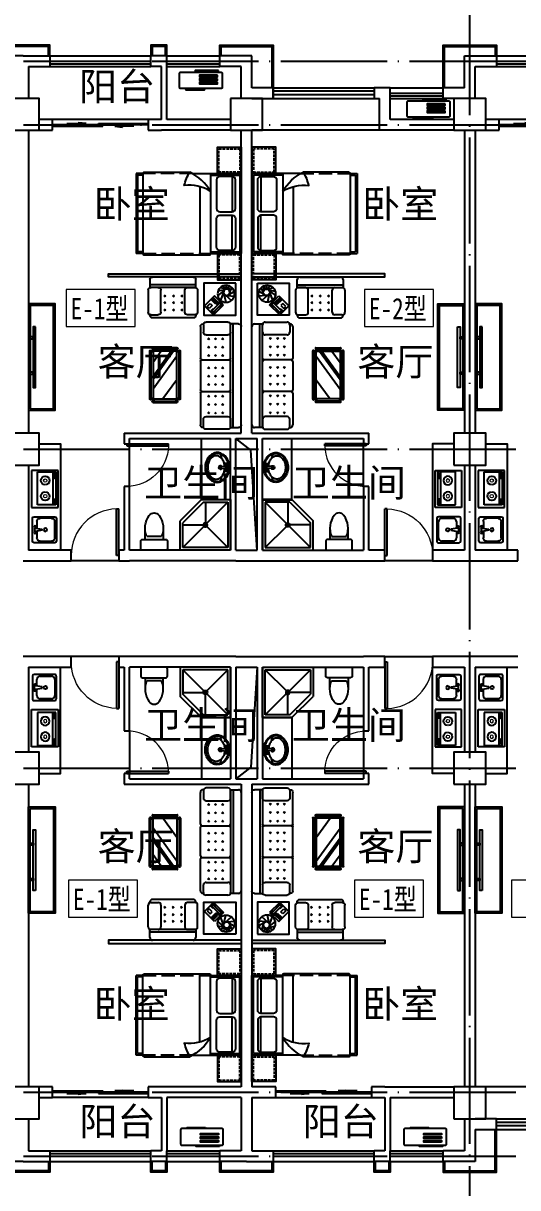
# Model space of a CAD drawing. Extents: x 122060 to 300410, y -425997 to -174060.
# Drawn here: x 218598 to 227898, y -340097 to -318188 of the extents above; entities that cross this region are included whole.
import ezdxf

# ---------------------------------------------------------------- set-up
doc = ezdxf.new("R2010")
doc.units = 0
doc.header["$LTSCALE"] = 1000
doc.header["$MEASUREMENT"] = 0
doc.linetypes.add('DASH', pattern=[0.35, 0.25, -0.1])
doc.linetypes.add('DOTE', pattern=[2.42, 2, -0.2, 0.02, -0.2])
doc.layers.get('0').update_dxf_attribs({"linetype": 'CONTINUOUS'})
for name, color, linetype in [('BALCONY', 6, 'CONTINUOUS'), ('DOTE', 1, 'CONTINUOUS'), ('WALL', 255, 'CONTINUOUS'), ('WINDOW', 4, 'CONTINUOUS'), ('WR-COLUMN', 255, 'CONTINUOUS'), ('WR-WALL', 255, 'CONTINUOUS'), ('厨卫', 8, 'CONTINUOUS'), ('家具', 8, 'CONTINUOUS'), ('平面看线', 8, 'CONTINUOUS'), ('石材', 41, 'CONTINUOUS'), ('空调', 8, 'CONTINUOUS')]:
    doc.layers.add(name, color=color, linetype=linetype)
doc.layers.add('PUB_TEXT', color=7, linetype='CONTINUOUS', lineweight=0)
doc.styles.add('dim_font', font='SIMPLEX.shx', dxfattribs={"width": 0.8})
doc.styles.add('宋体', font='SimSun.ttf')
doc.styles.add('黑体', font='SIMHEI.TTF', dxfattribs={"width": 0.8})

# ---------------------------------------------------------------- blocks, each defined once
blk = doc.blocks.new('dgfgf')
at = {"layer": '家具'}
blk.add_lwpolyline([(7597, -62676), (7147, -62676), (7147, -63176), (7597, -63176), (7597, -62676), (7517, -62676)], dxfattribs=at)
at = {"layer": '家具', "color": 251, "linetype": 'DASH', "ltscale": 0.2}
blk.add_lwpolyline([(7567, -62706), (7177, -62706), (7177, -63146), (7567, -63146)], close=True, dxfattribs=at)
blk = doc.blocks.new('A$C72813290')
at = {"layer": '家具'}
for p, q in [((579, 2000), (0, 2000)), ((0, 500), (0, 2000)), ((579, 500), (579, 2010)), ((1830, 2030), (599, 2030)), ((779, 753), (779, 2030)), ((1850, 500), (1850, 2000)), ((1850, 2000), (1980, 2000)), ((1980, 500), (1980, 2000)), ((30, 530), (30, 1970)), ((579, 1970), (30, 1970)), ((170, 1945), (170, 1283)), ((1850, 1970), (1950, 1970)), ((1950, 530), (1950, 1970)), ((170, 555), (170, 1217)), ((912, 500), (0, 500)), ((579, 530), (30, 530)), ((1830, 470), (967, 470)), ((1850, 530), (1950, 530)), ((1850, 500), (1980, 500))]:
    blk.add_line(p, q, dxfattribs=at)
at = {"layer": '家具', "linetype": 'DASH'}
for p, q in [((1850, 2000), (579, 2000)), ((912, 500), (1850, 500))]:
    blk.add_line(p, q, dxfattribs=at)
at = {"layer": '家具'}
for points in [[(170, 1945), (405, 1945, -0.414214), (465, 1885), (465, 1343, -0.414214), (405, 1283), (170, 1283, -0.414214), (110, 1343), (110, 1885, -0.414214)], [(170, 555), (405, 555, 0.414214), (465, 615), (465, 1157, 0.414214), (405, 1217), (170, 1217, 0.414214), (110, 1157), (110, 615, 0.414214)]]:
    blk.add_lwpolyline(points, format="xyb", close=True, dxfattribs=at)
blk.add_lwpolyline([(579, 833, 0.180302), (1071, 725, -0.088637), (967, 470, 28871.271551)], format="xyb", dxfattribs=at)
for centre, radius, start, end in [((599, 2010), 20, 90, 180), ((1819, 2001), 30.7, 357.6884, 69.6917), ((1392, 1313), 944, 210.6075, 243.2773), ((1819, 499), 30.7, 290.3566, 2.3152)]:
    blk.add_arc(centre, radius, start, end, dxfattribs=at)
blk.add_blockref('dgfgf', (-7147, 65176), dxfattribs=at)
at = {"layer": '家具', "xscale": -1, "rotation": 180}
blk.add_blockref('dgfgf', (-7147, -62676), dxfattribs=at)
blk = doc.blocks.new('asfdgdfhfgj')
at = {"layer": '家具'}
for p, q in [((253, 470), (-697, 470)), ((-697, 470), (-697, -80)), ((253, -480), (253, 470)), ((203, 420), (-647, 420)), ((-647, 420), (-647, -42)), ((-647, 420), (203, -430)), ((203, 420), (-196, 22)), ((203, -430), (203, 420)), ((-222, -5), (-222, 20)), ((-297, -480), (-697, -80)), ((-647, -5), (-260, -5)), ((-260, -430), (-647, -42)), ((-247, -5), (-222, -5)), ((-222, -5), (-197, -5)), ((-222, -30), (-222, -5)), ((-222, -430), (-222, -42)), ((-260, -430), (203, -430)), ((-297, -480), (253, -480))]:
    blk.add_line(p, q, dxfattribs=at)
for radius in [37.5, 25]:
    blk.add_circle((-222, -5), radius, dxfattribs=at)
blk = doc.blocks.new('asfdfgfhfg')
at = {"layer": '家具'}
for p, q in [((-4, 1795), (759, 1795)), ((-87, 1545), (-87, 1134)), ((-54, 1595), (-54, 1745)), ((-54, 1645), (809, 1645)), ((-54, 1595), (809, 1595)), ((102, 1595), (-37, 1595)), ((152, 1134), (152, 1545)), ((602, 1134), (602, 1545)), ((652, 1595), (792, 1595)), ((809, 1745), (809, 1592)), ((842, 1545), (842, 1134)), ((-575, 1274), (-405, 1443)), ((-504, 1326), (-551, 1278)), ((-462, 1283), (-504, 1326)), ((-452, 1283), (-499, 1330)), ((-386, 1406), (-471, 1321)), ((-471, 1321), (-433, 1283)), ((-452, 1302), (-367, 1387)), ((-433, 1283), (-348, 1368)), ((-405, 1443), (-216, 1255)), ((-348, 1368), (-386, 1406)), ((198, 1453), (229, 1423)), ((229, 1453), (198, 1423)), ((198, 1326), (229, 1296)), ((229, 1326), (198, 1296)), ((356, 1453), (386, 1423)), ((386, 1453), (356, 1423)), ((356, 1326), (386, 1296)), ((386, 1326), (356, 1296)), ((514, 1453), (544, 1423)), ((544, 1453), (514, 1423)), ((514, 1326), (544, 1296)), ((544, 1326), (514, 1296)), ((-386, 1085), (-575, 1274)), ((-556, 1274), (-509, 1227)), ((-551, 1278), (-509, 1236)), ((-532, 1278), (-504, 1307)), ((-532, 1278), (-381, 1128)), ((-509, 1236), (-499, 1245)), ((-509, 1227), (-495, 1241)), ((-353, 1156), (-504, 1307)), ((-471, 1274), (-462, 1283)), ((-466, 1269), (-452, 1283)), ((-424, 1151), (-414, 1161)), ((-381, 1109), (-424, 1151)), ((-216, 1255), (-386, 1085)), ((-386, 1189), (-377, 1198)), ((-334, 1156), (-381, 1109)), ((-381, 1128), (-353, 1156)), ((-377, 1198), (-334, 1156)), ((-325, 1297), (-363, 1260)), ((-363, 1260), (-306, 1203)), ((-268, 1241), (-325, 1297)), ((-306, 1203), (-268, 1241)), ((198, 1189), (229, 1159)), ((229, 1189), (198, 1159)), ((386, 1189), (356, 1159)), ((356, 1189), (386, 1159)), ((514, 1189), (544, 1159)), ((544, 1189), (514, 1159)), ((-859, 912), (-706, 912)), ((-759, -1038), (-759, 912)), ((-709, -1038), (-709, 912)), ((-709, 755), (-709, 896)), ((-659, 946), (-247, 946)), ((-197, 912), (-189, 912)), ((-197, 896), (-197, 755)), ((-54, 1084), (-54, 1075)), ((-37, 1084), (102, 1084)), ((-4, 1025), (759, 1025)), ((792, 1084), (652, 1084)), ((809, 1084), (809, 1075)), ((-909, -988), (-909, 862)), ((-247, 705), (-659, 705)), ((-139, 862), (-139, 264)), ((-546, 651), (-576, 620)), ((-546, 620), (-576, 651)), ((-546, 463), (-576, 493)), ((-546, 493), (-576, 463)), ((-409, 651), (-439, 620)), ((-409, 620), (-439, 651)), ((-409, 493), (-439, 463)), ((-409, 463), (-439, 493)), ((-282, 651), (-312, 620)), ((-282, 620), (-312, 651)), ((-282, 493), (-312, 463)), ((-282, 463), (-312, 493)), ((261, 368), (333, 440)), ((261, 396), (305, 440)), ((287, 455), (287, 450)), ((297, 465), (756, 465)), ((297, 440), (756, 440)), ((791, 368), (719, 440)), ((791, 396), (747, 440)), ((766, 455), (766, 450)), ((-169, 235), (-679, 235)), ((-546, 335), (-576, 305)), ((-546, 305), (-576, 335)), ((-409, 335), (-439, 305)), ((-409, 305), (-439, 335)), ((-282, 335), (-312, 305)), ((-282, 305), (-312, 335)), ((236, -505), (236, 404)), ((246, 414), (251, 414)), ((261, -505), (261, 404)), ((301, 305), (751, -315)), ((364, 400), (751, -134)), ((407, 400), (751, -75)), ((595, 400), (751, 185)), ((791, 404), (791, -505)), ((806, 414), (801, 414)), ((816, 404), (816, -505)), ((-546, 75), (-576, 105)), ((-546, 105), (-576, 75)), ((-409, 75), (-439, 105)), ((-409, 105), (-439, 75)), ((-282, 75), (-312, 105)), ((-282, 105), (-312, 75)), ((-139, 206), (-139, -332)), ((-546, -52), (-576, -82)), ((-546, -82), (-576, -52)), ((-546, -240), (-576, -210)), ((-546, -210), (-576, -240)), ((-409, -82), (-439, -52)), ((-409, -52), (-439, -82)), ((-409, -240), (-439, -210)), ((-409, -210), (-439, -240)), ((-282, -82), (-312, -52)), ((-282, -52), (-312, -82)), ((-282, -240), (-312, -210)), ((-282, -210), (-312, -240)), ((301, -138), (565, -500)), ((-169, -361), (-679, -361)), ((-546, -431), (-576, -461)), ((-546, -461), (-576, -431)), ((-409, -431), (-439, -461)), ((-409, -461), (-439, -431)), ((-282, -431), (-312, -461)), ((-282, -461), (-312, -431)), ((-139, -390), (-139, -988)), ((-546, -619), (-576, -588)), ((-546, -588), (-576, -619)), ((-409, -588), (-439, -619)), ((-409, -619), (-439, -588)), ((-282, -588), (-312, -619)), ((-282, -619), (-312, -588)), ((246, -515), (251, -515)), ((261, -468), (333, -540)), ((261, -496), (305, -540)), ((287, -555), (287, -550)), ((756, -540), (297, -540)), ((756, -565), (297, -565)), ((791, -468), (719, -540)), ((791, -496), (747, -540)), ((766, -555), (766, -550)), ((806, -515), (801, -515)), ((-247, -831), (-659, -831)), ((-546, -746), (-576, -776)), ((-546, -776), (-576, -746)), ((-409, -746), (-439, -776)), ((-409, -776), (-439, -746)), ((-282, -746), (-312, -776)), ((-282, -776), (-312, -746)), ((-709, -1038), (-859, -1038)), ((-709, -881), (-709, -1021)), ((-659, -1071), (-247, -1071)), ((-197, -1021), (-197, -881)), ((-197, -1038), (-189, -1038))]:
    blk.add_line(p, q, dxfattribs=at)
at = {"layer": '家具', "color": 6}
for p, q in [((-694, 1502), (-729, 1600)), ((-683, 1543), (-673, 1632)), ((-651, 1566), (-616, 1640)), ((-632, 1568), (-564, 1629)), ((-611, 1564), (-511, 1595)), ((-598, 1556), (-471, 1530)), ((-677, 1466), (-777, 1525)), ((-649, 1450), (-776, 1433)), ((-609, 1454), (-722, 1355)), ((-583, 1478), (-618, 1320)), ((-581, 1533), (-467, 1445)), ((-575, 1501), (-521, 1357))]:
    blk.add_line(p, q, dxfattribs=at)
at = {"layer": '家具'}
for points in [[(-805, 1679), (-205, 1679), (-205, 1079), (-805, 1079)], [(301, 400), (751, 400), (751, -500), (301, -500)]]:
    blk.add_lwpolyline(points, close=True, dxfattribs=at)
at = {"layer": '家具', "color": 6}
for centre, radius in [((-623, 1480), 160), ((-634, 1508), 60)]:
    blk.add_circle(centre, radius, dxfattribs=at)
at = {"layer": '家具'}
for centre, radius, start, end in [((-4, 1745), 50, 90, 180), ((759, 1745), 50, 0, 90), ((-37, 1545), 50, 90, 180), ((102, 1545), 50, 0, 90), ((652, 1545), 50, 90, 180), ((792, 1545), 50, 0, 90), ((-37, 1134), 50, 180, 270), ((102, 1134), 50, 270, 0), ((652, 1134), 50, 180, 270), ((792, 1134), 50, 270, 0), ((-859, 862), 50, 90, 180), ((-659, 896), 50, 90, 180), ((-247, 896), 50, 0, 90), ((-189, 862), 50, 0, 90), ((-4, 1075), 50, 180, 270), ((759, 1075), 50, 270, 0), ((-659, 755), 50, 180, 270), ((-247, 755), 50, 270, 0), ((297, 455), 10, 90, 180), ((297, 450), 10, 180, 270), ((756, 455), 10, 0, 90), ((756, 450), 10, 270, 0), ((-679, 265), 30, 180, 270), ((-679, 205), 30, 90, 180), ((-169, 265), 30, 270, 0), ((-169, 205), 30, 0, 90), ((246, 404), 10, 90, 180), ((251, 404), 10, 0, 90), ((801, 404), 10, 90, 180), ((806, 404), 10, 0, 90), ((-679, -331), 30, 180, 270), ((-679, -391), 30, 90, 180), ((-169, -331), 30, 270, 0), ((-169, -391), 30, 0, 90), ((246, -505), 10, 180, 270), ((251, -505), 10, 270, 0), ((297, -550), 10, 90, 180), ((297, -555), 10, 180, 270), ((756, -550), 10, 0, 90), ((756, -555), 10, 270, 0), ((801, -505), 10, 180, 270), ((806, -505), 10, 270, 0), ((-659, -881), 50, 90, 180), ((-247, -881), 50, 0, 90), ((-859, -988), 50, 180, 270), ((-659, -1021), 50, 180, 270), ((-247, -1021), 50, 270, 0), ((-189, -988), 50, 270, 0)]:
    blk.add_arc(centre, radius, start, end, dxfattribs=at)
at = {"layer": '家具', "style": 'dim_font', "width": 0.8, "flags": 9}
for tag, p, rotation in [('YSIZE', (377, 1795), 180), ('XSIZE', (377, 1795), 180), ('YSIZE', (-909, -63), 270), ('XSIZE', (-909, -63), 270)]:
    blk.add_attdef(tag, p, '', height=0.5, rotation=rotation, dxfattribs=at)
blk = doc.blocks.new('A$C2FB07499')
at = {"layer": '家具', "ltscale": 0.5}
blk.add_lwpolyline([(500, 0), (0, 0), (0, 2000), (500, 2000)], close=True, dxfattribs=at)
at = {"layer": '家具', "color": 251, "ltscale": 40}
for points in [[(470, 30), (30, 30), (30, 1970), (470, 1970)], [(368, 1572), (415, 1572), (415, 428), (368, 428)], [(415, 1381), (480, 1381), (480, 1343), (415, 1343)], [(415, 717), (480, 717), (480, 679), (415, 679)]]:
    blk.add_lwpolyline(points, close=True, dxfattribs=at)
blk = doc.blocks.new('safedgdhgfh')
at = {"layer": '厨卫', "linetype": 'Continuous'}
for p, q in [((-352, -356), (-352, 344)), ((-352, 344), (148, 344)), ((148, 344), (148, -356)), ((148, -356), (-352, -356))]:
    blk.add_line(p, q, dxfattribs=at)
at = {"layer": '厨卫'}
for p, q in [((103, 293), (-239, 293)), ((-239, 293), (-239, -330)), ((47, -330), (47, 293)), ((103, -330), (103, 293)), ((-239, -330), (103, -330))]:
    blk.add_line(p, q, dxfattribs=at)
at = {"layer": '厨卫', "lineweight": 13}
for p, q in [((71, 268), (81, 268)), ((96, 251), (79, 251)), ((79, 251), (79, 186)), ((96, 186), (96, 251)), ((70, 176), (81, 176)), ((79, 186), (96, 186)), ((71, -205), (81, -205)), ((70, -297), (81, -297)), ((79, -222), (79, -287)), ((96, -222), (79, -222)), ((79, -287), (96, -287)), ((96, -287), (96, -222))]:
    blk.add_line(p, q, dxfattribs=at)
for points in [[(71, 268, 0.259034), (67, 266, 0.076276), (63, 254, 0.036515), (60, 241, 0.026615), (59, 222, 0.026615), (60, 203, 0.036515), (63, 189, 0.076276), (67, 178, 0.259034), (71, 176, 0.078462), (72, 176, 0.056762)], [(81, 268, 0.259034), (78, 266, 0.076276), (73, 254, 0.036515), (71, 241, 0.026615), (70, 222, 0.026615), (71, 203, 0.036515), (73, 189, 0.076276), (78, 178, 0.259034), (81, 176, 0.259034), (85, 178, 0.056762), (89, 186, 0.036515)], [(91, 251, 0.008736), (90, 254, 0.076276), (85, 266, 0.259034), (81, 268, 0.259034)], [(71, -205, 0.259034), (67, -207, 0.076276), (63, -219, 0.036515), (60, -232, 0.026615), (59, -251, 0.026615), (60, -270, 0.036515), (63, -284, 0.076276), (67, -295, 0.259034), (71, -297, 0.078462), (72, -297, 0.056762)], [(81, -205, 0.259034), (78, -207, 0.076276), (73, -219, 0.036515), (71, -232, 0.026615), (70, -251, 0.026615), (71, -270, 0.036515), (73, -284, 0.076276), (78, -295, 0.259034), (81, -297, 0.259034), (85, -295, 0.056762), (89, -287, 0.036515)], [(91, -222, 0.008736), (90, -219, 0.076276), (85, -207, 0.259034), (81, -205, 0.259034)]]:
    blk.add_lwpolyline(points, format="xyb", dxfattribs=at)
at = {"layer": '厨卫', "linetype": 'Continuous'}
for centre, start, end in [((-94, 128), 270, 269.036), ((-94, -165), 90.964, 90)]:
    blk.add_arc(centre, 82.5, start, end, dxfattribs=at)
at = {"layer": '厨卫', "linetype": 'Continuous', "lineweight": 13}
for centre, start, end in [((-94, 128), 270, 269.3468), ((-94, -165), 90.6532, 90)]:
    blk.add_arc(centre, 31.6, start, end, dxfattribs=at)
blk = doc.blocks.new('空调机')
at = {"layer": '空调', "color": 8}
for p, q in [((2416486, -275315), (2416486, -275325)), ((2416849, -275305), (2416496, -275305)), ((2416859, -275325), (2416859, -275315))]:
    blk.add_line(p, q, dxfattribs=at)
blk.add_lwpolyline([(2416186, -275325), (2416946, -275325, -0.414214), (2416966, -275345), (2416966, -275615, -0.414214), (2416946, -275635), (2416186, -275635, -0.414214), (2416166, -275615), (2416166, -275345, -0.414214)], format="xyb", close=True, dxfattribs=at)
for points in [[(2416256, -275445), (2416592, -275445), (2416592, -275416), (2416256, -275416)], [(2416256, -275511), (2416592, -275511), (2416592, -275482), (2416256, -275482)], [(2416256, -275577), (2416592, -275577), (2416592, -275548), (2416256, -275548)], [(2416235, -275664), (2416675, -275664), (2416675, -275649), (2416235, -275649)]]:
    blk.add_lwpolyline(points, close=True, dxfattribs=at)
for centre, start, end in [((2416496, -275315), 90, 180), ((2416849, -275315), 0, 90)]:
    blk.add_arc(centre, 10, start, end, dxfattribs=at)
blk = doc.blocks.new('_FZHK')
blk.add_lwpolyline([(-0.5, -0.5), (0.5, -0.5), (0.5, 0.5), (-0.5, 0.5)], close=True)
blk = doc.blocks.new('$plan$00001613')
at = {"layer": '厨卫'}
for p, q in [((-260, -140), (-260, 140)), ((-200, 170), (-200, -170))]:
    blk.add_line(p, q, dxfattribs=at)
blk.add_lwpolyline([(-430, -170), (-200, -170), (-200, -220, 0.414214), (-170, -250), (-30, -250, 0.414214), (0, -220), (0, 220, 0.414214), (-30, 250), (-170, 250, 0.414214), (-200, 220), (-200, 170), (-430, 170)], format="xyb", dxfattribs=at)
for centre, radius, start, end in [((-590, 0), 110, 123.4509, 236.5491), ((-413, -227), 398, 67.4505, 126.6381), ((-413, 227), 398, 233.3619, 292.5495)]:
    blk.add_arc(centre, radius, start, end, dxfattribs=at)
blk = doc.blocks.new('$DorLib2D$00000001')
for p, q in [((0.45, 0.975), (0.5, 0.975)), ((0.45, 0), (0.45, 0.975)), ((0.5, 0), (0.5, 0.975)), ((0.5, 0), (0.45, 0))]:
    blk.add_line(p, q)
at = {"lineweight": 13}
blk.add_arc((0.475, 0), 0.975, 91.4693, 180, dxfattribs=at)
blk = doc.blocks.new('$plan$00001629')
for p, q in [((-252, -170), (-172, -150)), ((-75, -35), (-75, -85)), ((-75, -35), (75, -35)), ((-75, -85), (-21, -85)), ((-16, -146), (-25, -35)), ((16, -146), (25, -35)), ((21, -85), (75, -85)), ((75, -35), (75, -85)), ((172, -150), (252, -170))]:
    blk.add_line(p, q)
for centre, radius in [((-50, -60), 20), ((1, -60), 10), ((50, -60), 20)]:
    blk.add_circle(centre, radius)
for centre, radius, start, end in [((0, -340), 340, 90, 108.7907), ((0, -340), 340, 71.2093, 90), ((-90, -230), 190, 153.24, 180), ((-90, -230), 173, 153.24, 180), ((-46, -252), 239, 129.4007, 153.24), ((-46, -252), 222, 129.4007, 153.24), ((-102, -250), 118, 150.3366, 180), ((-53, -278), 174, 126.0274, 150.3366), ((-18, -286), 283, 108.7907, 129.4007), ((-18, -286), 266, 108.7907, 129.4007), ((-21, -322), 229, 106.7647, 126.0274), ((0, -340), 323, 90, 108.7907), ((0, -391), 301, 93.9271, 106.7647), ((0, -170), 35, 118.7783, 61.2217), ((0, -170), 25, 129.0728, 50.9272), ((0, -146), 16.3, 180, 0), ((0, -340), 323, 71.2093, 90), ((0, -391), 301, 73.2353, 86.0729), ((21, -322), 229, 53.9726, 73.2353), ((18, -286), 266, 50.5993, 71.2093), ((18, -286), 283, 50.5993, 71.2093), ((53, -278), 174, 29.6634, 53.9726), ((46, -252), 222, 26.76, 50.5993), ((46, -252), 239, 26.76, 50.5993), ((102, -250), 118, 0, 29.6634), ((90, -230), 173, 0, 26.76), ((90, -230), 190, 0, 26.76), ((-90, -230), 190, 180, 206.76), ((-90, -230), 173, 180, 206.76), ((-46, -208), 239, 206.76, 230.5993), ((-46, -208), 222, 206.76, 230.5993), ((-102, -250), 118, 180, 209.6634), ((-53, -222), 174, 209.6634, 233.9726), ((-18, -174), 283, 230.5993, 251.2093), ((-18, -174), 266, 230.5993, 251.2093), ((-21, -178), 229, 233.9726, 253.2353), ((0, -120), 323, 251.2093, 270), ((0, -109), 301, 253.2353, 270), ((0, -109), 301, 270, 286.7647), ((0, -120), 323, 270, 288.7907), ((21, -178), 229, 286.7647, 306.0274), ((18, -174), 266, 288.7907, 309.4007), ((18, -174), 283, 288.7907, 309.4007), ((53, -222), 174, 306.0274, 330.3366), ((46, -208), 222, 309.4007, 333.24), ((46, -208), 239, 309.4007, 333.24), ((102, -250), 118, 330.3366, 0), ((90, -230), 173, 333.24, 0), ((90, -230), 190, 333.24, 0), ((0, -120), 340, 251.2093, 270), ((0, -120), 340, 270, 288.7907)]:
    blk.add_arc(centre, radius, start, end)
blk = doc.blocks.new('$plan$00000356')
at = {"color": 0, "linetype": 'ByBlock'}
for p, q in [((215, 0), (-215, 0)), ((-245, -31), (-245, -419)), ((-215, -358), (-215, -143)), ((-153, -82), (-26, -82)), ((-31, -41), (31, -41)), ((-31, -61), (-10, -184)), ((-10, -184), (10, -184)), ((10, -184), (31, -61)), ((26, -82), (153, -82)), ((215, -143), (215, -358)), ((245, -419), (245, -31)), ((153, -419), (-153, -419)), ((-215, -450), (215, -450))]:
    blk.add_line(p, q, dxfattribs=at)
for centre, radius in [((-51, -51), 20.5), ((0, -245), 30.7), ((51, -51), 20.5)]:
    blk.add_circle(centre, radius, dxfattribs=at)
for centre, radius, start, end in [((-215, -31), 30.7, 90, 180), ((-153, -143), 61.4, 90, 180), ((153, -143), 61.4, 0, 90), ((215, -31), 30.7, 0, 90), ((-215, -419), 30.7, 180, 270), ((-153, -358), 61.4, 180, 270), ((153, -358), 61.4, 270, 0), ((215, -419), 30.7, 270, 0)]:
    blk.add_arc(centre, radius, start, end, dxfattribs=at)
blk = doc.blocks.new('$DorLib2D$00000131')
at = {"color": 0, "linetype": 'Continuous'}
for p, q in [((-0.5, 0.125), (-0.5, 0)), ((0.019, 0.125), (-0.5, 0.125)), ((0.019, 0), (0.019, 0.125)), ((0.15, 0.125), (0.232, 0.197)), ((0.35, 0.125), (0.15, 0.125)), ((0.232, 0.197), (0.232, 0.125)), ((-0.5, 0), (0.019, 0)), ((-0.024, 0), (0.5, 0)), ((-0.024, -0.125), (-0.024, 0)), ((0.5, 0), (0.5, -0.125)), ((-0.35, -0.125), (-0.15, -0.125)), ((-0.232, -0.197), (-0.232, -0.125)), ((-0.15, -0.125), (-0.232, -0.197)), ((0.5, -0.125), (-0.024, -0.125))]:
    blk.add_line(p, q, dxfattribs=at)
blk = doc.blocks.new('$TCHSYS$WIN2D')
for p, q in [((-0.5, 0.5), (0.5, 0.5)), ((-0.5, 0.5), (-0.5, -0.5)), ((0.5, 0.5), (0.5, -0.5)), ((0.5, 0.167), (-0.5, 0.167)), ((0.5, -0.167), (-0.5, -0.167)), ((-0.5, -0.5), (0.5, -0.5))]:
    blk.add_line(p, q)

msp = doc.modelspace()

# ---------------------------------------------------------------- linework, layer by layer
at = {"layer": 'BALCONY', "color": 8}
for p, q in [((219098.2, -318801.1), (220998.2, -318801.1)), ((221298.2, -318801.1), (222298.2, -318801.1)), ((227498.2, -318801.1), (229398.2, -318801.1)), ((219098.2, -319001.1), (220998.2, -319001.1)), ((221298.2, -319001.1), (222298.2, -319001.1)), ((227498.2, -319001.1), (229398.2, -319001.1)), ((225498.2, -319401.1), (226498.2, -319401.1)), ((225498.2, -319601.1), (226498.2, -319601.1)), ((219098.2, -339401.1), (220998.2, -339401.1)), ((221298.2, -339401.1), (222298.2, -339401.1)), ((223298.2, -339401.1), (225198.2, -339401.1)), ((225498.2, -339401.1), (226498.2, -339401.1)), ((219098.2, -339601.1), (220998.2, -339601.1)), ((221298.2, -339601.1), (222298.2, -339601.1)), ((223298.2, -339601.1), (225198.2, -339601.1)), ((225498.2, -339601.1), (226498.2, -339601.1))]:
    msp.add_line(p, q, dxfattribs=at)
at = {"layer": 'BALCONY'}
for p, q in [((219098.2, -318901.1), (220998.2, -318901.1)), ((219098.2, -318951.1), (220998.2, -318951.1)), ((221298.2, -318901.1), (222298.2, -318901.1)), ((221298.2, -318951.1), (222298.2, -318951.1)), ((227498.2, -318901.1), (229398.2, -318901.1)), ((227498.2, -318951.1), (229398.2, -318951.1)), ((225498.2, -319501.1), (226498.2, -319501.1)), ((225498.2, -319551.1), (226498.2, -319551.1)), ((219098.2, -339451.1), (220998.2, -339451.1)), ((219098.2, -339501.1), (220998.2, -339501.1)), ((221298.2, -339451.1), (222298.2, -339451.1)), ((221298.2, -339501.1), (222298.2, -339501.1)), ((223298.2, -339451.1), (225198.2, -339451.1)), ((223298.2, -339501.1), (225198.2, -339501.1)), ((225498.2, -339451.1), (226498.2, -339451.1)), ((225498.2, -339501.1), (226498.2, -339501.1))]:
    msp.add_line(p, q, dxfattribs=at)
at = {"layer": 'DOTE', "linetype": 'DOTE'}
for p, q in [((226998.2, -341693.9), (226998.2, -316272.1)), ((150843.1, -318901.1), (251849.9, -318901.1)), ((150843.1, -320101.1), (251849.9, -320101.1)), ((150843.1, -326201.1), (251849.9, -326201.1)), ((150843.1, -332201.1), (251549.9, -332201.1)), ((150843.1, -338301.1), (251549.9, -338301.1)), ((150843.1, -339501.1), (251549.9, -339501.1))]:
    msp.add_line(p, q, dxfattribs=at)
at = {"layer": 'PUB_TEXT'}
for points in [[(220704.3, -323195.5), (219404.3, -323195.5), (219404.3, -323895.5), (220704.3, -323895.5)], [(226316.8, -323195.5), (225016.8, -323195.5), (225016.8, -323895.5), (226316.8, -323895.5)], [(220747.8, -334308.6), (219447.8, -334308.6), (219447.8, -335008.6), (220747.8, -335008.6)], [(226127.5, -334308.6), (224827.5, -334308.6), (224827.5, -335008.6), (226127.5, -335008.6)], [(229083.2, -334308.6), (227783.2, -334308.6), (227783.2, -335008.6), (229083.2, -335008.6)]]:
    msp.add_lwpolyline(points, close=True, dxfattribs=at)
at = {"layer": 'WALL'}
for p, q in [((226898.2, -319401.1), (226898.2, -318801.1)), ((227098.2, -319501.1), (227098.2, -319001.1)), ((226898.2, -319401.1), (226498.2, -319401.1)), ((226498.2, -319601.1), (226498.2, -319401.1)), ((226898.2, -319601.1), (226498.2, -319601.1)), ((227098.2, -319601.1), (227098.2, -319501.1)), ((219148.2, -320001.1), (218898.2, -320001.1)), ((219148.2, -320201.1), (219148.2, -320001.1)), ((221198.2, -320001.1), (220948.2, -320001.1)), ((220948.2, -320001.1), (220948.2, -320201.1)), ((222498.2, -320001.1), (221298.2, -320001.1)), ((226698.2, -320001.1), (225498.2, -320001.1)), ((227548.2, -320001.1), (227298.2, -320001.1)), ((227548.2, -320201.1), (227548.2, -320001.1)), ((218898.2, -320201.1), (219148.2, -320201.1)), ((220948.2, -320201.1), (221198.2, -320201.1)), ((222498.2, -320201.1), (221198.2, -320201.1)), ((222698.2, -325901.1), (222698.2, -320201.1)), ((222898.2, -325901.1), (222898.2, -320201.1)), ((226698.2, -320201.1), (225298.2, -320201.1)), ((227298.2, -320201.1), (227548.2, -320201.1)), ((220498.2, -325901.1), (222598.2, -325901.1)), ((220498.2, -325901.1), (220498.2, -326101.1)), ((220598.2, -326001.1), (222498.2, -326001.1)), ((220598.2, -326101.1), (220598.2, -326001.1)), ((222498.2, -328101.1), (222498.2, -326001.1)), ((222598.2, -325901.1), (222698.2, -325901.1)), ((222598.2, -328101.1), (222598.2, -326001.1)), ((222598.2, -326001.1), (222798.2, -326001.1)), ((222798.2, -326001.1), (222998.2, -326001.1)), ((222898.2, -325901.1), (222998.2, -325901.1)), ((222998.2, -325901.1), (225098.2, -325901.1)), ((222998.2, -328101.1), (222998.2, -326001.1)), ((223098.2, -328101.1), (223098.2, -326001.1)), ((223098.2, -326001.1), (224998.2, -326001.1)), ((224998.2, -326001.1), (224998.2, -326101.1)), ((225098.2, -326101.1), (225098.2, -325901.1)), ((220498.2, -326101.1), (220598.2, -326101.1)), ((224998.2, -326101.1), (225098.2, -326101.1)), ((220598.2, -326901.1), (220498.2, -326901.1)), ((220498.2, -326901.1), (220498.2, -328101.1)), ((220598.2, -328101.1), (220598.2, -326901.1)), ((225098.2, -326901.1), (224998.2, -326901.1)), ((224998.2, -326901.1), (224998.2, -328101.1)), ((225098.2, -328101.1), (225098.2, -326901.1)), ((219498.2, -328101.1), (218698.2, -328101.1)), ((219498.2, -328301.1), (219498.2, -328101.1)), ((220498.2, -328101.1), (220398.2, -328101.1)), ((220398.2, -328101.1), (220398.2, -328301.1)), ((222498.2, -328101.1), (220598.2, -328101.1)), ((222598.2, -328101.1), (222998.2, -328101.1)), ((223098.2, -328101.1), (224998.2, -328101.1)), ((225398.2, -328101.1), (225098.2, -328101.1)), ((225398.2, -328301.1), (225398.2, -328101.1)), ((226898.2, -328101.1), (226298.2, -328101.1)), ((226298.2, -328101.1), (226298.2, -328301.1)), ((227898.2, -328101.1), (227098.2, -328101.1)), ((227898.2, -328301.1), (227898.2, -328101.1)), ((218598.2, -328301.1), (219498.2, -328301.1)), ((220398.2, -328301.1), (220598.2, -328301.1)), ((222598.2, -328301.1), (220598.2, -328301.1)), ((222598.2, -328301.1), (222998.2, -328301.1)), ((222998.2, -328301.1), (224998.2, -328301.1)), ((224998.2, -328301.1), (225398.2, -328301.1)), ((226298.2, -328301.1), (226998.2, -328301.1)), ((226998.2, -328301.1), (227898.2, -328301.1)), ((219498.2, -330101.1), (218598.2, -330101.1)), ((219498.2, -330301.1), (219498.2, -330101.1)), ((220598.2, -330101.1), (220398.2, -330101.1)), ((220398.2, -330101.1), (220398.2, -330301.1)), ((222598.2, -330101.1), (220598.2, -330101.1)), ((222598.2, -330101.1), (222998.2, -330101.1)), ((222998.2, -330101.1), (224998.2, -330101.1)), ((225398.2, -330101.1), (224998.2, -330101.1)), ((225398.2, -330301.1), (225398.2, -330101.1)), ((226998.2, -330101.1), (226298.2, -330101.1)), ((226298.2, -330101.1), (226298.2, -330301.1)), ((227898.2, -330101.1), (226998.2, -330101.1)), ((218698.2, -330301.1), (219498.2, -330301.1)), ((220398.2, -330301.1), (220498.2, -330301.1)), ((220498.2, -330301.1), (220498.2, -331501.1)), ((220598.2, -331501.1), (220598.2, -330301.1)), ((222498.2, -330301.1), (220598.2, -330301.1)), ((222498.2, -330301.1), (222498.2, -332401.1)), ((222598.2, -330301.1), (222998.2, -330301.1)), ((222598.2, -330301.1), (222598.2, -332401.1)), ((222998.2, -330301.1), (222998.2, -332401.1)), ((223098.2, -330301.1), (223098.2, -332401.1)), ((223098.2, -330301.1), (224998.2, -330301.1)), ((224998.2, -330301.1), (224998.2, -331501.1)), ((225098.2, -331501.1), (225098.2, -330301.1)), ((225098.2, -330301.1), (225398.2, -330301.1)), ((226298.2, -330301.1), (226898.2, -330301.1)), ((227098.2, -330301.1), (227898.2, -330301.1)), ((220498.2, -331501.1), (220598.2, -331501.1)), ((224998.2, -331501.1), (225098.2, -331501.1)), ((220598.2, -332301.1), (220498.2, -332301.1)), ((220498.2, -332301.1), (220498.2, -332501.1)), ((220598.2, -332401.1), (220598.2, -332301.1)), ((225098.2, -332301.1), (224998.2, -332301.1)), ((224998.2, -332301.1), (224998.2, -332401.1)), ((225098.2, -332501.1), (225098.2, -332301.1)), ((220498.2, -332501.1), (222598.2, -332501.1)), ((220598.2, -332401.1), (222498.2, -332401.1)), ((222598.2, -332401.1), (222798.2, -332401.1)), ((222598.2, -332501.1), (222698.2, -332501.1)), ((222698.2, -332501.1), (222698.2, -338201.1)), ((222798.2, -332401.1), (222998.2, -332401.1)), ((222898.2, -332501.1), (222898.2, -338201.1)), ((222898.2, -332501.1), (222998.2, -332501.1)), ((222998.2, -332501.1), (225098.2, -332501.1)), ((223098.2, -332401.1), (224998.2, -332401.1)), ((219148.2, -338201.1), (218898.2, -338201.1)), ((219148.2, -338401.1), (219148.2, -338201.1)), ((221198.2, -338201.1), (220948.2, -338201.1)), ((220948.2, -338201.1), (220948.2, -338401.1)), ((222698.2, -338201.1), (221198.2, -338201.1)), ((223348.2, -338201.1), (222898.2, -338201.1)), ((223348.2, -338401.1), (223348.2, -338201.1)), ((225398.2, -338201.1), (225148.2, -338201.1)), ((225148.2, -338201.1), (225148.2, -338401.1)), ((225398.2, -338201.1), (226698.2, -338201.1)), ((218898.2, -338401.1), (219148.2, -338401.1)), ((220948.2, -338401.1), (221198.2, -338401.1)), ((222698.2, -338401.1), (221298.2, -338401.1)), ((222698.2, -338401.1), (222698.2, -339401.1)), ((222898.2, -338401.1), (222898.2, -339401.1)), ((222898.2, -338401.1), (223348.2, -338401.1)), ((225148.2, -338401.1), (225398.2, -338401.1)), ((225498.2, -338401.1), (226698.2, -338401.1))]:
    msp.add_line(p, q, dxfattribs=at)
for points in [[(222698.2, -322961.1), (220198.2, -322961.1), (220198.2, -322901.1), (222698.2, -322901.1)], [(222898.2, -322961.1), (225398.2, -322961.1), (225398.2, -322901.1), (222898.2, -322901.1)], [(222698.2, -335441.1), (220198.2, -335441.1), (220198.2, -335501.1), (222698.2, -335501.1)], [(222898.2, -335441.1), (225398.2, -335441.1), (225398.2, -335501.1), (222898.2, -335501.1)]]:
    msp.add_lwpolyline(points, dxfattribs=at)
at = {"layer": 'WINDOW'}
for p, q in [((220948.2, -320001.1), (219148.2, -320001.1)), ((229348.2, -320001.1), (227548.2, -320001.1)), ((225298.2, -320201.1), (222898.2, -320201.1)), ((220598.2, -326901.1), (220598.2, -326101.1)), ((224998.2, -326901.1), (224998.2, -326101.1)), ((220398.2, -328301.1), (219498.2, -328301.1)), ((226298.2, -328301.1), (225398.2, -328301.1)), ((220398.2, -330101.1), (219498.2, -330101.1)), ((225398.2, -330101.1), (226298.2, -330101.1)), ((220598.2, -331501.1), (220598.2, -332301.1)), ((224998.2, -331501.1), (224998.2, -332301.1)), ((229498.2, -338201.1), (227098.2, -338201.1)), ((220948.2, -338401.1), (219148.2, -338401.1)), ((223348.2, -338401.1), (225148.2, -338401.1))]:
    msp.add_line(p, q, dxfattribs=at)
at = {"layer": 'WR-WALL'}
for p, q in [((218598.2, -318801.1), (218098.2, -318801.1)), ((218598.2, -318801.1), (219098.2, -318801.1)), ((219098.2, -318801.1), (219098.2, -319001.1)), ((221198.2, -318801.1), (220998.2, -318801.1)), ((220998.2, -319001.1), (220998.2, -318801.1)), ((221298.2, -318801.1), (221198.2, -318801.1)), ((221298.2, -319001.1), (221298.2, -318801.1)), ((222898.2, -318801.1), (222298.2, -318801.1)), ((222298.2, -319001.1), (222298.2, -318801.1)), ((222898.2, -319401.1), (222898.2, -318801.1)), ((226898.2, -318801.1), (227498.2, -318801.1)), ((227498.2, -318801.1), (227498.2, -319001.1)), ((218698.2, -319001.1), (219098.2, -319001.1)), ((218698.2, -319001.1), (218698.2, -319601.1)), ((221198.2, -319001.1), (220998.2, -319001.1)), ((221198.2, -320001.1), (221198.2, -319001.1)), ((221298.2, -319001.1), (221298.2, -319001.1)), ((221298.2, -320001.1), (221298.2, -319001.1)), ((222698.2, -319001.1), (222298.2, -319001.1)), ((222698.2, -319501.1), (222698.2, -319001.1)), ((227098.2, -319001.1), (227498.2, -319001.1)), ((223298.2, -319401.1), (222898.2, -319401.1)), ((223298.2, -319601.1), (223298.2, -319401.1)), ((225498.2, -319401.1), (225198.2, -319401.1)), ((225198.2, -319401.1), (225198.2, -319601.1)), ((225498.2, -320001.1), (225498.2, -319401.1)), ((222698.2, -319601.1), (222698.2, -319501.1)), ((222898.2, -319601.1), (223298.2, -319601.1)), ((225198.2, -319601.1), (225298.2, -319601.1)), ((225298.2, -320201.1), (225298.2, -319601.1)), ((218698.2, -320201.1), (218698.2, -325901.1)), ((226898.2, -320201.1), (226898.2, -325901.1)), ((227098.2, -320201.1), (227098.2, -325901.1)), ((218698.2, -326501.1), (218698.2, -328101.1)), ((226898.2, -326501.1), (226898.2, -328101.1)), ((227098.2, -326501.1), (227098.2, -328101.1)), ((218698.2, -330301.1), (218698.2, -331901.1)), ((226898.2, -330301.1), (226898.2, -331901.1)), ((227098.2, -330301.1), (227098.2, -331901.1)), ((218698.2, -332501.1), (218698.2, -338201.1)), ((226898.2, -332501.1), (226898.2, -338201.1)), ((227098.2, -332501.1), (227098.2, -338201.1)), ((221198.2, -338401.1), (221198.2, -339401.1)), ((221298.2, -338401.1), (221298.2, -339401.1)), ((225398.2, -338401.1), (225398.2, -339401.1)), ((225498.2, -338401.1), (225498.2, -339401.1)), ((218698.2, -338801.1), (218698.2, -339401.1)), ((226898.2, -338801.1), (226898.2, -338901.1)), ((226898.2, -338901.1), (226898.2, -339401.1)), ((227498.2, -338801.1), (227098.2, -338801.1)), ((227498.2, -339001.1), (227498.2, -338801.1)), ((227098.2, -339001.1), (227498.2, -339001.1)), ((227098.2, -339001.1), (227098.2, -339601.1)), ((218698.2, -339401.1), (219098.2, -339401.1)), ((219098.2, -339401.1), (219098.2, -339601.1)), ((221198.2, -339401.1), (220998.2, -339401.1)), ((220998.2, -339601.1), (220998.2, -339401.1)), ((221298.2, -339401.1), (221298.2, -339401.1)), ((221298.2, -339601.1), (221298.2, -339401.1)), ((222698.2, -339401.1), (222298.2, -339401.1)), ((222298.2, -339601.1), (222298.2, -339401.1)), ((222898.2, -339401.1), (223298.2, -339401.1)), ((223298.2, -339401.1), (223298.2, -339601.1)), ((225398.2, -339401.1), (225198.2, -339401.1)), ((225198.2, -339601.1), (225198.2, -339401.1)), ((225498.2, -339401.1), (225498.2, -339401.1)), ((225498.2, -339601.1), (225498.2, -339401.1)), ((226898.2, -339401.1), (226498.2, -339401.1)), ((226498.2, -339601.1), (226498.2, -339401.1)), ((218598.2, -339601.1), (218098.2, -339601.1)), ((218598.2, -339601.1), (219098.2, -339601.1)), ((221198.2, -339601.1), (220998.2, -339601.1)), ((221298.2, -339601.1), (221198.2, -339601.1)), ((222798.2, -339601.1), (222298.2, -339601.1)), ((222798.2, -339601.1), (223298.2, -339601.1)), ((225398.2, -339601.1), (225198.2, -339601.1)), ((225498.2, -339601.1), (225398.2, -339601.1)), ((227098.2, -339601.1), (226498.2, -339601.1))]:
    msp.add_line(p, q, dxfattribs=at)
at = {"layer": '厨卫'}
for points in [[(222498.2, -327151.1), (221948.2, -327151.1), (221948.2, -326001.1)], [(223098.2, -327151.1), (223648.2, -327151.1), (223648.2, -326001.1)], [(222498.2, -331251.1), (221948.2, -331251.1), (221948.2, -332401.1)], [(223098.2, -331251.1), (223648.2, -331251.1), (223648.2, -332401.1)]]:
    msp.add_lwpolyline(points, dxfattribs=at)
at = {"layer": '家具'}
for points in [[(218898.2, -326101.1), (219298.2, -326101.1), (219298.2, -328101.1)], [(226698.2, -326101.1), (226298.2, -326101.1), (226298.2, -328101.1)], [(227298.2, -326101.1), (227698.2, -326101.1), (227698.2, -328101.1)], [(218898.2, -332301.1), (219298.2, -332301.1), (219298.2, -330301.1)], [(226698.2, -332301.1), (226298.2, -332301.1), (226298.2, -330301.1)], [(227298.2, -332301.1), (227698.2, -332301.1), (227698.2, -330301.1)]]:
    msp.add_lwpolyline(points, dxfattribs=at)
at = {"layer": '平面看线'}
for points in [[(222998.2, -328101.1), (222880.1, -326219.8), (222598.2, -326001.1)], [(222998.2, -330301.1), (222880.1, -332182.5), (222598.2, -332401.1)]]:
    msp.add_lwpolyline(points, dxfattribs=at)
at = {"layer": '石材'}
for points in [[(219098.2, -318801.1), (219098.2, -318601.1), (218098.2, -318601.1), (218098.2, -318801.1)], [(219073.2, -318801.1), (219073.2, -318626.1), (218123.2, -318626.1), (218123.2, -318801.1)], [(221298.2, -318801.1), (221298.2, -318601.1), (220998.2, -318601.1), (220998.2, -318801.1)], [(221273.2, -318801.1), (221273.2, -318626.1), (221023.2, -318626.1), (221023.2, -318801.1)], [(222298.2, -318801.1), (222298.2, -318601.1), (223298.2, -318601.1), (223298.2, -319401.1)], [(222323.2, -318801.1), (222323.2, -318626.1), (223273.2, -318626.1), (223273.2, -319401.1)], [(226498.2, -319401.1), (226498.2, -318601.1), (227498.2, -318601.1), (227498.2, -318801.1)], [(226523.2, -319401.1), (226523.2, -318626.1), (227473.2, -318626.1), (227473.2, -318801.1)], [(226498.2, -339601.1), (226498.2, -339801.1), (227498.2, -339801.1), (227498.2, -339001.1)], [(226523.2, -339601.1), (226523.2, -339776.1), (227473.2, -339776.1), (227473.2, -339001.1)], [(219098.2, -339601.1), (219098.2, -339801.1), (218098.2, -339801.1), (218098.2, -339601.1)], [(219073.2, -339601.1), (219073.2, -339776.1), (218123.2, -339776.1), (218123.2, -339601.1)], [(221298.2, -339601.1), (221298.2, -339801.1), (220998.2, -339801.1), (220998.2, -339601.1)], [(221273.2, -339601.1), (221273.2, -339776.1), (221023.2, -339776.1), (221023.2, -339601.1)], [(223298.2, -339601.1), (223298.2, -339801.1), (222298.2, -339801.1), (222298.2, -339601.1)], [(223273.2, -339601.1), (223273.2, -339776.1), (222323.2, -339776.1), (222323.2, -339601.1)], [(225498.2, -339601.1), (225498.2, -339801.1), (225198.2, -339801.1), (225198.2, -339601.1)], [(225473.2, -339601.1), (225473.2, -339776.1), (225223.2, -339776.1), (225223.2, -339601.1)]]:
    msp.add_lwpolyline(points, dxfattribs=at)

# ---------------------------------------------------------------- block references
at = {"layer": 'WINDOW'}
for name, p, xscale, yscale, zscale, rotation in [('$TCHSYS$WIN2D', (224248.2, -319501.1), -1900, -200, -1900, 180), ('$DorLib2D$00000131', (220048.2, -320101.1), 1800, -200, 1800, 180), ('$DorLib2D$00000131', (228448.2, -320101.1), 1800, -200, 1800, 180), ('$DorLib2D$00000001', (220548.2, -326501.1), 800, -800, 800, 90), ('$DorLib2D$00000001', (225048.2, -326501.1), 800, 800, 800, 90), ('$DorLib2D$00000001', (219948.2, -328201.1), -900, -900, -900, 180), ('$DorLib2D$00000001', (225848.2, -328201.1), 900, -900, 900, 180), ('$DorLib2D$00000001', (219948.2, -330201.1), -900, 900, -900, 180), ('$DorLib2D$00000001', (220548.2, -331901.1), 800, 800, 800, 270), ('$DorLib2D$00000001', (225048.2, -331901.1), 800, -800, 800, 270), ('$DorLib2D$00000131', (220048.2, -338301.1), 1800, 200, 1800, 180), ('$TCHSYS$WIN2D', (228448.2, -338901.1), -1900, 200, -1900, 180)]:
    msp.add_blockref(name, p, dxfattribs=dict(at, xscale=xscale, yscale=yscale, zscale=zscale, rotation=rotation))
for name, p, xscale, yscale, zscale in [('$DorLib2D$00000001', (225848.2, -330201.1), -900, -900, -900), ('$DorLib2D$00000131', (224248.2, -338301.1), -1800, -200, -1800)]:
    msp.add_blockref(name, p, dxfattribs=dict(at, xscale=xscale, yscale=yscale, zscale=zscale))
at = {"layer": 'WR-COLUMN', "xscale": 600, "yscale": 600, "zscale": 600}
for p in [(218598.2, -319901.1), (226998.2, -319901.1), (218598.2, -326201.1), (226998.2, -326201.1), (218598.2, -332201.1), (226998.2, -332201.1), (218598.2, -338501.1), (226998.2, -338501.1)]:
    msp.add_blockref('_FZHK', p, dxfattribs=at)
at = {"layer": 'WR-COLUMN', "xscale": 600, "yscale": 600, "zscale": 600, "rotation": 270}
msp.add_blockref('_FZHK', (222798.2, -319901.1), dxfattribs=at)
at = {"layer": '厨卫'}
for name, p, rotation in [('$plan$00001629', (222477.2, -326545.1), 270), ('safedgdhgfh', (226491.7, -326956.9), 180), ('asfdgdfhfgj', (223351, -327630.7), 180), ('$plan$00001613', (224537, -328101.1, 0), 270), ('$plan$00000356', (226826.5, -327716.8), 270), ('$plan$00001613', (221059.3, -330301.1, 0), 89.99999999999999), ('$plan$00000356', (218769.8, -330685.4), 89.99999999999999), ('$plan$00000356', (227169.8, -330685.4), 89.99999999999999), ('$plan$00001629', (223119.1, -331857.1), 89.99999999999999)]:
    msp.add_blockref(name, p, dxfattribs=dict(at, rotation=rotation))
for name, p, yscale, rotation in [('$plan$00001629', (223119.1, -326545.1), -0.9999999999999996, 270), ('$plan$00000356', (218769.8, -327716.8), -0.9999999999999998, 270), ('$plan$00001613', (221059.3, -328101.1, 0), -1, 270), ('$plan$00000356', (227169.8, -327716.8), -0.9999999999999998, 270), ('$plan$00001613', (224537, -330301.1, 0), -0.9999999999999996, 89.99999999999999), ('$plan$00000356', (226826.5, -330685.4), -0.9999999999999998, 89.99999999999999), ('$plan$00001629', (222477.2, -331857.1), -1, 89.99999999999999)]:
    msp.add_blockref(name, p, dxfattribs=dict(at, yscale=yscale, rotation=rotation))
at = {"layer": '厨卫', "xscale": -1, "rotation": 180}
for name, p in [('safedgdhgfh', (219104.7, -326956.9)), ('safedgdhgfh', (227504.7, -326956.9)), ('asfdgdfhfgj', (222245.3, -327630.7))]:
    msp.add_blockref(name, p, dxfattribs=at)
at = {"layer": '厨卫'}
for name, p in [('asfdgdfhfgj', (222245.3, -330771.6)), ('safedgdhgfh', (219104.7, -331445.4)), ('safedgdhgfh', (227504.7, -331445.4))]:
    msp.add_blockref(name, p, dxfattribs=at)
at = {"layer": '厨卫', "xscale": -1}
for name, p in [('asfdgdfhfgj', (223351, -330771.6)), ('safedgdhgfh', (226491.7, -331445.4))]:
    msp.add_blockref(name, p, dxfattribs=at)
at = {"layer": '家具', "rotation": 180}
for name, p in [('A$C72813290', (222698.2, -320517.1)), ('asfdfgfhfg', (221789.6, -333645.9)), ('A$C2FB07499', (219198.2, -332933.2)), ('A$C2FB07499', (227598.2, -332933.2))]:
    msp.add_blockref(name, p, dxfattribs=at)
at = {"layer": '家具', "xscale": -1, "rotation": 180}
for name, p in [('A$C72813290', (222898.2, -320517.1)), ('asfdfgfhfg', (223806.8, -333645.9)), ('A$C2FB07499', (226398.2, -332933.2))]:
    msp.add_blockref(name, p, dxfattribs=at)
at = {"layer": '家具', "xscale": -1}
for name, p in [('asfdfgfhfg', (221789.6, -324756.4)), ('A$C2FB07499', (219198.2, -325469.1)), ('A$C2FB07499', (227598.2, -325469.1)), ('A$C72813290', (222698.2, -338101.2))]:
    msp.add_blockref(name, p, dxfattribs=at)
at = {"layer": '家具'}
for name, p in [('asfdfgfhfg', (223806.8, -324756.4)), ('A$C2FB07499', (226398.2, -325469.1)), ('A$C72813290', (222898.2, -338101.2))]:
    msp.add_blockref(name, p, dxfattribs=at)
at = {"layer": '空调', "rotation": 180}
for p in [(2638504.6, -594742.6), (2642787.7, -595279.3)]:
    msp.add_blockref('空调机', p, dxfattribs=at)
at = {"layer": '空调', "xscale": -1}
for p in [(2638523.6, -63659.7), (2642723.6, -63659.7)]:
    msp.add_blockref('空调机', p, dxfattribs=at)

# ---------------------------------------------------------------- texts
at = {"layer": 'PUB_TEXT', "style": '宋体'}
for s, p in [('阳台', (219646.1, -319639.6)), ('卧室', (219920.5, -321851.4)), ('卧室', (224971.5, -321851.4)), ('客厅', (219996, -324815.9)), ('客厅', (224881.2, -324815.9)), ('卫生间', (220868.3, -327096.3)), ('卫生间', (223648.5, -327096.3)), ('卫生间', (220868.3, -331655.9)), ('卫生间', (223648.5, -331655.9)), ('客厅', (219996, -333936.4)), ('客厅', (224881.2, -333936.4)), ('卧室', (219920.5, -336900.9)), ('卧室', (224971.5, -336900.9)), ('阳台', (219653.6, -339112.7)), ('阳台', (223853.6, -339112.7))]:
    msp.add_text(s, height=525, dxfattribs=at).set_placement(p)
at = {"layer": 'PUB_TEXT', "style": '黑体', "width": 0.8}
for s, p in [('E-1型', (219488.2, -323756.7)), ('E-2型', (225100.7, -323756.7)), ('E-1型', (219531.7, -334869.7)), ('E-1型', (224911.4, -334869.7))]:
    msp.add_text(s, height=400, dxfattribs=at).set_placement(p)

doc.saveas('drawing.dxf')
